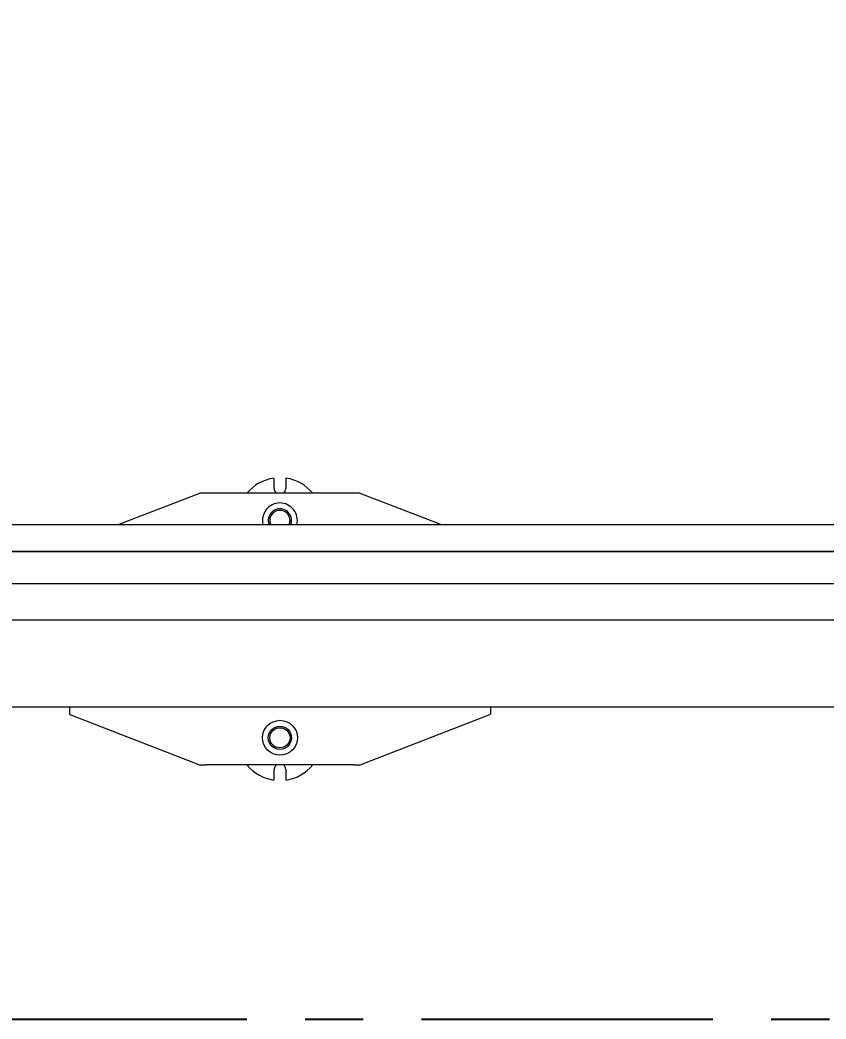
# Model space of a CAD drawing. Extents: x 28911 to 70911, y -59 to 29641.
# Drawn here: x 38938 to 39976, y 22763 to 24050 of the extents above; entities that cross this region are included whole.
import ezdxf

# ---------------------------------------------------------------- set-up
doc = ezdxf.new("R2010")
doc.units = 0
doc.header["$LTSCALE"] = 300
doc.header["$MEASUREMENT"] = 0
for name, pattern in [('CENTRO', [2, 1.25, -0.25, 0.25, -0.25]), ('CONTINUA', [0]), ('HIDDEN', [0.375, 0.25, -0.125])]:
    doc.linetypes.add(name, pattern=pattern)
doc.layers.add('23 CONTINUA 0.35', color=4, linetype='Continuous', lineweight=35)
doc.layers.add('31 NASCOSTA 0.18', color=3, linetype='HIDDEN', lineweight=18)
doc.layers.add('ASSI', color=254, linetype='CENTRO')
doc.styles.get("Standard").update_dxf_attribs({"font": 'STANDARD'})
doc.dimstyles.new('sc1a100', dxfattribs={"dimscale": 100, "dimtxt": 3, "dimasz": 3, "dimexe": 0, "dimexo": 0, "dimgap": 1, "dimtad": 1, "dimzin": 12, "dimdsep": 46, "dimtxsty": 'Standard', "dimblk": 'CLOSEDBLANK', "dimcen": 1, "dimclrd": 253, "dimclre": 253, "dimclrt": 2, "dimadec": 0, "dimazin": 3, "dimtfac": 1, "dimtmove": 0, "dimatfit": 1, "dimldrblk": 'CLOSEDBLANK', "dimfxl": 1, "dimtolj": 1, "dimtzin": 0, "dimarcsym": 0})

# ---------------------------------------------------------------- blocks, each defined once
blk = doc.blocks.new('_ClosedBlank')
at = {"color": 0, "linetype": 'ByBlock', "lineweight": -2}
for p, q in [((-1, 0.1667), (0, 0)), ((-1, 0.1667), (-1, -0.1667)), ((0, 0), (-1, -0.1667))]:
    blk.add_line(p, q, dxfattribs=at)
blk = doc.blocks.new('*D77')
at = {"layer": '23 CONTINUA 0.35', "color": 253, "lineweight": -2, "transparency": 16777216}
for p, q in [((37772.7, 23323.3), (37772.7, 26958.2)), ((38072.7, 26958.2), (58472.7, 26958.2)), ((58772.7, 23323.3), (58772.7, 26958.2))]:
    blk.add_line(p, q, dxfattribs=at)
at = {"layer": 'DEFPOINTS', "color": 0, "transparency": 16777216}
for p in [(58772.7, 26958.2), (37772.7, 23323.3), (58772.7, 23323.3)]:
    blk.add_point(p, dxfattribs=at)
at = {"layer": '23 CONTINUA 0.35', "color": 253, "lineweight": -2, "transparency": 16777216, "xscale": 300, "yscale": 300, "zscale": 300, "rotation": 180}
blk.add_blockref('_ClosedBlank', (37772.7, 26958.2), dxfattribs=at)
at = {"layer": '23 CONTINUA 0.35', "color": 253, "lineweight": -2, "transparency": 16777216, "xscale": 300, "yscale": 300, "zscale": 300}
blk.add_blockref('_ClosedBlank', (58772.7, 26958.2), dxfattribs=at)
at = {"layer": '23 CONTINUA 0.35', "color": 2, "transparency": 16777216, "insert": (48272.7, 27208.2), "char_height": 300, "attachment_point": 5}
blk.add_mtext('\\A1;21000', dxfattribs=at)
blk = doc.blocks.new('A$C03a93164')
at = {"layer": '31 NASCOSTA 0.18', "color": 7, "linetype": 'CONTINUA'}
for p, q in [((-4507.5, 193.9), (-4508.1, 194.4)), ((-4491.9, 194.4), (-4492.5, 193.9)), ((-4507.5, 181), (-4507.5, 192.4)), ((-4492.5, 192.4), (-4492.5, 181)), ((-4603.4, 174.9), (-4707.3, 134.7)), ((-4594.7, 175), (-4603.1, 175)), ((-4545.6, 175), (-4594.7, 175)), ((-4544.3, 175), (-4545.6, 175)), ((-4455.7, 175), (-4544.3, 175)), ((-4454.4, 175), (-4455.7, 175)), ((-4405.3, 175), (-4454.4, 175)), ((-4396.9, 175), (-4405.3, 175)), ((-4292.7, 134.7), (-4396.6, 174.9)), ((-6013.8, 134.7), (-2986.2, 134.7)), ((0, 100), (-6000, 100)), ((-6000, 100), (0, 100)), ((-3000, 58.3), (-6000, 58.3)), ((-3000, 11.7), (-6000, 11.7)), ((-6000, -100), (0, -100)), ((-4771, -101), (-4771, -109.3)), ((-4229, -101), (-4229, -109.3)), ((-4770.4, -110.2), (-4603.4, -174.9)), ((-4396.6, -174.9), (-4229.6, -110.2)), ((-4603.1, -175), (-4594.7, -175)), ((-4545.6, -175), (-4594.7, -175)), ((-4544.3, -175), (-4545.6, -175)), ((-4455.7, -175), (-4544.3, -175)), ((-4454.4, -175), (-4455.7, -175)), ((-4405.3, -175), (-4454.4, -175)), ((-4405.3, -175), (-4396.9, -175)), ((-4507.5, -192.4), (-4507.5, -181)), ((-4492.5, -181), (-4492.5, -192.4)), ((-4508.1, -194.4), (-4507.5, -193.9)), ((-4492.5, -193.9), (-4491.9, -194.4))]:
    blk.add_line(p, q, dxfattribs=at)
for radius in [22.5, 15, 13]:
    blk.add_circle((-4500, -140), radius, dxfattribs=at)
for centre, radius, start, end in [((-4500, 140), 55, 98.4409, 140.4788), ((-4500, 140), 55, 39.5212, 81.5591), ((-4500, 181), 7.5, 180, 233.1301), ((-4500, 181), 7.5, 306.8699, 0), ((-4603.1, 174.2), 0.83, 90.0509, 111.2656), ((-4396.9, 174.2), 0.83, 68.7344, 89.9491), ((-4500, 140), 22.5, 90, 193.6244), ((-4500, 140), 15, 0, 200.6913), ((-4500, 140), 22.5, 346.3756, 90), ((-4500, 140), 13, 0, 204.06), ((-4500, 140), 13, 335.94, 0), ((-4500, 140), 15, 339.3087, 0), ((-4770, -101), 0.957, 92.9521, 182.6753), ((-4230, -101), 0.957, 357.3247, 87.0479), ((-4770, -109.3), 0.998, 178.5331, 246.8832), ((-4230, -109.3), 0.998, 293.1168, 1.4669), ((-4603.1, -174.2), 0.83, 248.7344, 269.9491), ((-4500, -140), 55, 219.5212, 261.5591), ((-4500, -181), 7.5, 126.8699, 180), ((-4500, -181), 7.5, 0, 53.1301), ((-4500, -140), 55, 278.4409, 320.4788), ((-4396.9, -174.2), 0.83, 270.0509, 291.2656)]:
    blk.add_arc(centre, radius, start, end, dxfattribs=at)
for points, knots in [([(-4507.5, 192.4), (-4507.5, 192.6), (-4507.5, 193), (-4507.5, 193.5), (-4507.5, 193.8), (-4507.5, 193.9), (-4507.5, 193.9)], [0, 0, 0, 0, 0.250602, 0.500291, 0.750045, 1, 1, 1, 1]), ([(-4492.5, 193.9), (-4492.5, 193.9), (-4492.5, 193.8), (-4492.5, 193.5), (-4492.5, 193), (-4492.5, 192.6), (-4492.5, 192.4)], [0, 0, 0, 0, 0.2505077, 0.5001592, 0.7499619, 1, 1, 1, 1]), ([(-4507.5, -193.9), (-4507.5, -193.9), (-4507.5, -193.8), (-4507.5, -193.5), (-4507.5, -193), (-4507.5, -192.6), (-4507.5, -192.4)], [0, 0, 0, 0, 0.250508, 0.500159, 0.749962, 1, 1, 1, 1]), ([(-4492.5, -192.4), (-4492.5, -192.6), (-4492.5, -193), (-4492.5, -193.5), (-4492.5, -193.8), (-4492.5, -193.9), (-4492.5, -193.9)], [0, 0, 0, 0, 0.250602, 0.500291, 0.750045, 1, 1, 1, 1])]:
    blk.add_open_spline(points, degree=3, knots=knots, dxfattribs=at)

msp = doc.modelspace()

# ---------------------------------------------------------------- linework, layer by layer
at = {"layer": 'ASSI'}
msp.add_line((37655.131, 22762.689), (44272.732, 22762.689), dxfattribs=at)

# ---------------------------------------------------------------- block references
at = {"layer": '23 CONTINUA 0.35'}
msp.add_blockref('A$C03a93164', (43772.732, 23264.989), dxfattribs=at)

# ---------------------------------------------------------------- dimensions: what is measured, and where the dimension line sits
dim = msp.add_linear_dim(base=(58772.732, 26958.2), p1=(37772.732, 23323.289), p2=(58772.732, 23323.289), dimstyle='sc1a100', dxfattribs=at)
dim.commit()
dim.dimension.update_dxf_attribs({"geometry": '*D77', "text_midpoint": (48272.732, 26958.2), "dimtype": 160})

doc.saveas('drawing.dxf')
